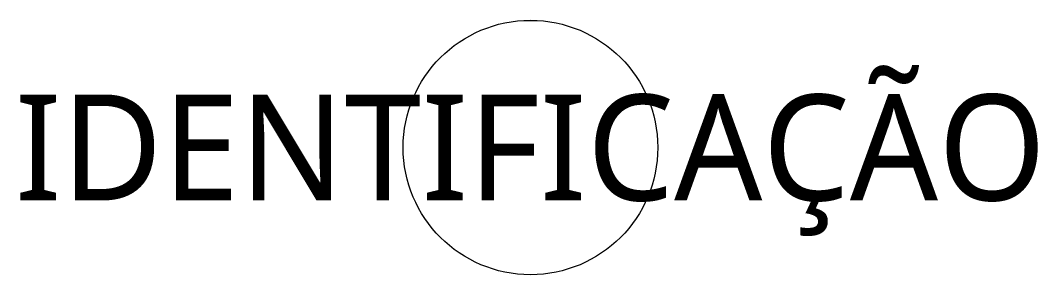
# Model space of a CAD drawing. Header units: centimetres. Extents: x -12 to 11.9, y -3 to 3.
import ezdxf
from ezdxf.enums import TextEntityAlignment as Align

# ---------------------------------------------------------------- set-up
doc = ezdxf.new("R2010")
doc.units = ezdxf.units.CM
doc.layers.add('ATS-Símbolo 2', color=2, linetype='Continuous')
doc.layers.add('ATS-Sólidos', color=9, linetype='Continuous')
doc.styles.get("Standard").update_dxf_attribs({"font": 'segoeuil.ttf'})

msp = doc.modelspace()

# ---------------------------------------------------------------- wipeouts: each hides what was drawn before it
at = {"transparency": 16777216}
msp.add_wipeout([(3, 0), (2.976, 0.376), (2.906, 0.746), (2.789, 1.104), (2.629, 1.445), (2.427, 1.763), (2.187, 2.054), (1.912, 2.312), (1.607, 2.533), (1.277, 2.714), (0.927, 2.853), (0.562, 2.947), (0.188, 2.994), (-0.188, 2.994), (-0.562, 2.947), (-0.927, 2.853), (-1.277, 2.714), (-1.607, 2.533), (-1.912, 2.312), (-2.187, 2.054), (-2.427, 1.763), (-2.629, 1.445), (-2.789, 1.104), (-2.906, 0.746), (-2.976, 0.376), (-3, 0), (-2.976, -0.376), (-2.906, -0.746), (-2.789, -1.104), (-2.629, -1.445), (-2.427, -1.763), (-2.187, -2.054), (-1.912, -2.312), (-1.607, -2.533), (-1.277, -2.714), (-0.927, -2.853), (-0.562, -2.947), (-0.188, -2.994), (0.188, -2.994), (0.562, -2.947), (0.927, -2.853), (1.277, -2.714), (1.607, -2.533), (1.912, -2.312), (2.187, -2.054), (2.427, -1.763), (2.629, -1.445), (2.789, -1.104), (2.906, -0.746), (2.976, -0.376)], dxfattribs=at).dxf.layer = 'ATS-Sólidos'

# ---------------------------------------------------------------- next in the draw order: linework, layer by layer
msp.add_circle((0, 0), 3, dxfattribs=at)

# ---------------------------------------------------------------- next in the draw order: texts
at = {"layer": 'ATS-Símbolo 2', "transparency": 16777216, "flags": 8}
msp.add_attdef('IDENTIFICAÇÃO', text='-', height=2.5, dxfattribs=at).set_placement((0, 0), align=Align.MIDDLE_CENTER)

doc.saveas('drawing.dxf')
